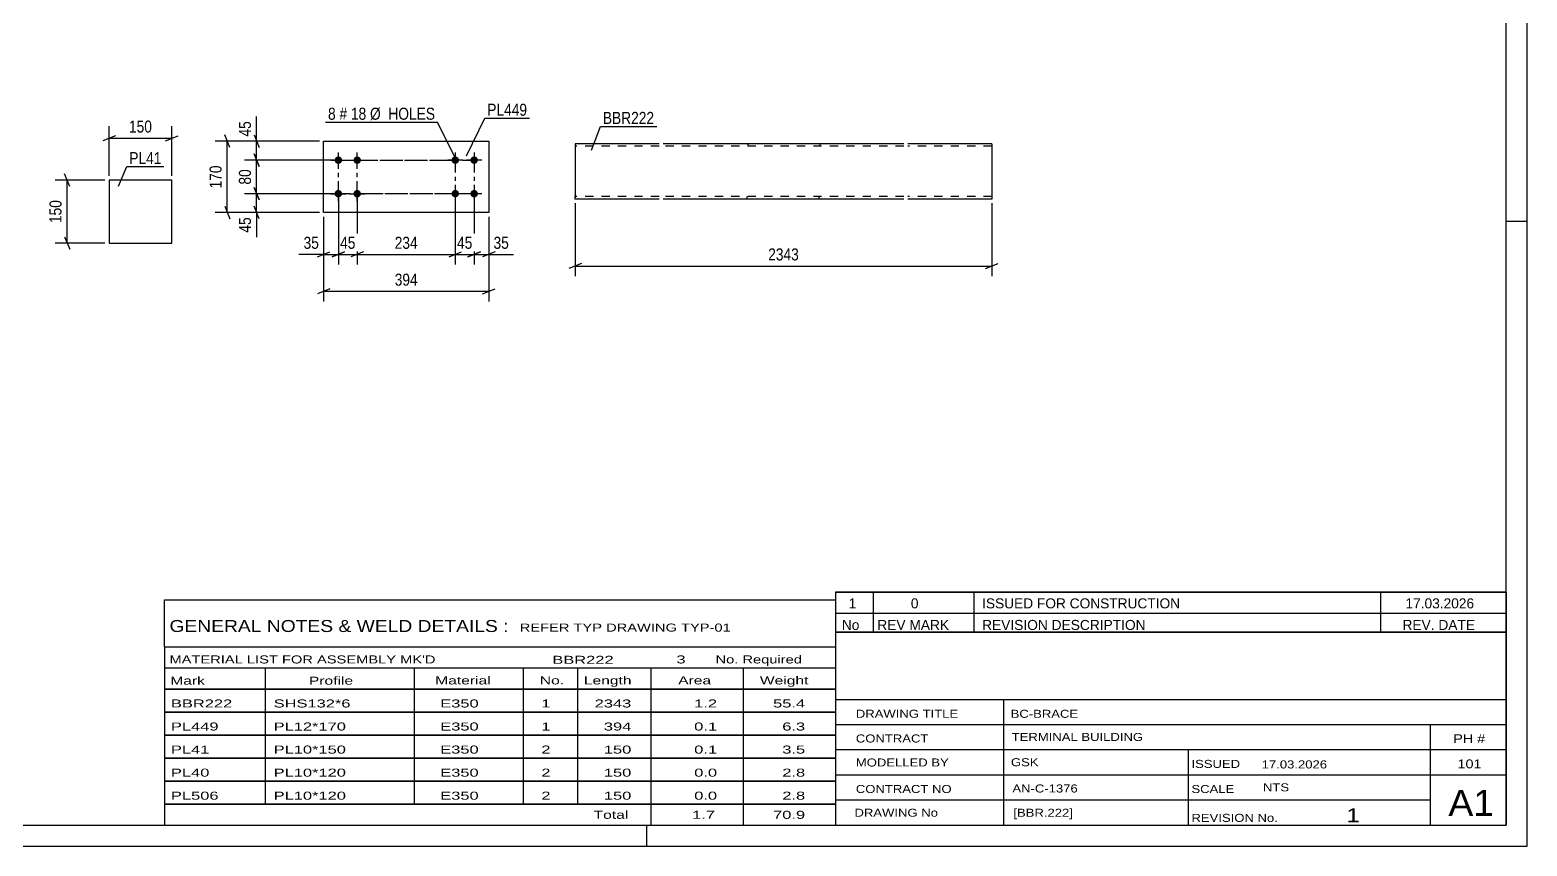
# Model space of a CAD drawing. Header units: millimetres. Extents: x 0 to 594, y 0 to 420.
# Drawn here: x 236.9 to 594, y 0 to 194.7 of the extents above; entities that cross this region are included whole.
import ezdxf

# ---------------------------------------------------------------- set-up
doc = ezdxf.new("R2010")
doc.units = ezdxf.units.MM
doc.linetypes.add('DXK_LINE_DOT2', pattern=[3.9198, 1.9599, -1.9599])
doc.linetypes.add('DXK_LINE_DOT3', pattern=[5.9187, 2.979, -0.9799, 0.9799, -0.9799])
doc.styles.add('Arial Narrow', font='ARIALN.TTF', dxfattribs={"height": 0.2})

# ---------------------------------------------------------------- blocks, each defined once
blk = doc.blocks.new('Unknown-581589913-1129')
at = {"color": 5, "linetype": 'Continuous'}
for p, q in [((594, 0), (594, 420)), ((589, 5), (589, 415)), ((594, 149), (589, 149)), ((5, 5), (589, 5)), ((384, 0), (384, 5)), ((0, 0), (594, 0))]:
    blk.add_line(p, q, dxfattribs=at)
blk = doc.blocks.new('Bolt-581589913-4050 - 4048')
at = {"linetype": 'Continuous'}
for points in [[(338.33, 162.72, -1), (338.33, 164.52, -1)], [(342.83, 162.72, -1), (342.83, 164.52, -1)], [(338.33, 154.72, -1), (338.33, 156.52, -1)], [(342.83, 154.72, -1), (342.83, 156.52, -1)]]:
    blk.add_hatch(color=1, dxfattribs=at).paths.add_polyline_path(points)
at = {"color": 1, "linetype": 'Continuous'}
for p, q in [((338.33, 165.42), (338.33, 161.82)), ((342.83, 165.42), (342.83, 161.82)), ((340.13, 163.62), (336.53, 163.62)), ((344.63, 163.62), (341.03, 163.62)), ((338.33, 157.42), (338.33, 153.82)), ((342.83, 157.42), (342.83, 153.82)), ((340.13, 155.62), (336.53, 155.62)), ((344.63, 155.62), (341.03, 155.62))]:
    blk.add_line(p, q, dxfattribs=at)
blk = doc.blocks.new('Part-581589913-4049 - 4048')
at = {"color": 2, "linetype": 'Continuous'}
for p, q in [((306.93, 168.12), (346.33, 168.12)), ((306.93, 151.12), (306.93, 168.12)), ((346.33, 168.12), (346.33, 151.12)), ((346.33, 151.12), (306.93, 151.12))]:
    blk.add_line(p, q, dxfattribs=at)
blk = doc.blocks.new('Bolt-581589913-4051 - 4048')
at = {"linetype": 'Continuous'}
for points in [[(310.43, 164.52, -1), (310.43, 162.72, -1)], [(314.93, 164.52, -1), (314.93, 162.72, -1)], [(310.43, 156.52, -1), (310.43, 154.72, -1)], [(314.93, 156.52, -1), (314.93, 154.72, -1)]]:
    blk.add_hatch(color=1, dxfattribs=at).paths.add_polyline_path(points)
at = {"color": 1, "linetype": 'Continuous'}
for p, q in [((310.43, 161.82), (310.43, 165.42)), ((314.93, 161.82), (314.93, 165.42)), ((308.63, 163.62), (312.23, 163.62)), ((313.13, 163.62), (316.73, 163.62)), ((310.43, 153.82), (310.43, 157.42)), ((314.93, 153.82), (314.93, 157.42)), ((308.63, 155.62), (312.23, 155.62)), ((313.13, 155.62), (316.73, 155.62))]:
    blk.add_line(p, q, dxfattribs=at)
blk = doc.blocks.new('Part-581589913-2402 - 2396')
at = {"color": 2, "linetype": 'Continuous'}
for p, q in [((270.74, 158.85), (255.74, 158.85)), ((255.74, 158.85), (255.74, 143.85)), ((270.74, 143.85), (270.74, 158.85)), ((255.74, 143.85), (270.74, 143.85))]:
    blk.add_line(p, q, dxfattribs=at)
blk = doc.blocks.new('Part-581589913-2433 - 2427')
at = {"color": 2, "linetype": 'Continuous'}
for p, q in [((386.94, 167.55), (366.94, 167.55)), ((366.94, 167.55), (366.94, 166.35)), ((366.94, 166.35), (366.94, 155.09)), ((445.32, 167.55), (387.94, 167.55)), ((466.32, 167.55), (446.32, 167.55)), ((466.32, 167.55), (466.32, 167.46)), ((466.32, 167.46), (466.32, 166.35)), ((466.32, 166.35), (466.32, 154.35)), ((366.94, 154.44), (366.94, 155.09)), ((366.94, 154.35), (366.94, 154.44)), ((386.94, 154.35), (366.94, 154.35)), ((445.32, 154.35), (387.94, 154.35)), ((466.32, 154.35), (446.32, 154.35))]:
    blk.add_line(p, q, dxfattribs=at)
at = {"color": 7, "linetype": 'DXK_LINE_DOT2'}
for p, q in [((386.94, 166.95), (366.94, 166.95)), ((445.32, 166.95), (387.94, 166.95)), ((408.11, 167.55), (408.11, 166.95)), ((425.32, 167.55), (425.32, 166.95)), ((466.32, 166.95), (446.32, 166.95)), ((466.32, 167.2), (466.32, 166.35)), ((366.94, 155.09), (366.94, 154.7)), ((366.94, 154.95), (366.94, 155)), ((386.94, 154.95), (366.94, 154.95)), ((445.32, 154.95), (387.94, 154.95)), ((407.94, 154.35), (407.94, 154.95)), ((425.15, 154.35), (425.15, 154.95)), ((466.32, 154.95), (446.32, 154.95)), ((466.32, 155), (466.32, 155.09)), ((466.32, 154.95), (466.32, 155)), ((466.32, 154.95), (466.32, 155))]:
    blk.add_line(p, q, dxfattribs=at)
blk = doc.blocks.new('Rectangle-581589913-4381 - 4048')
at = {"color": 1, "linetype": 'DXK_LINE_DOT3'}
blk.add_lwpolyline([(310.43, 163.62), (342.83, 163.62), (342.83, 155.62), (310.43, 155.62), (310.43, 163.62)], close=True, dxfattribs=at)
blk = doc.blocks.new('Rectangle-581589913-4391 - 4048')
at = {"color": 1, "linetype": 'DXK_LINE_DOT3'}
blk.add_lwpolyline([(314.93, 163.62), (338.33, 163.62), (338.33, 155.62), (314.93, 155.62), (314.93, 163.62)], close=True, dxfattribs=at)
blk = doc.blocks.new('StraightDimension-581589913-4066 - 4048')
at = {"color": 7, "linetype": 'Continuous'}
for p, q in [((342.83, 154.62), (342.83, 138.72)), ((346.33, 150.12), (346.33, 138.72)), ((341.33, 140.52), (344.33, 141.72)), ((342.83, 141.12), (346.33, 141.12)), ((347.83, 141.72), (344.83, 140.52))]:
    blk.add_line(p, q, dxfattribs=at)
at = {"color": 0}
blk.add_wipeout([(351.71, 141.87), (351.71, 146.07), (346.85, 146.07), (346.85, 141.87)], dxfattribs=at)
at = {"color": 7, "linetype": 'Continuous'}
blk.add_line((346.33, 141.12), (352.23, 141.12), dxfattribs=at)
blk.add_line((346.33, 141.12), (352.23, 141.12), dxfattribs=at)
at = {"color": 3, "style": 'Arial Narrow'}
blk.add_text('35', height=2.863, dxfattribs=at).set_placement((347.45, 142.47))
blk = doc.blocks.new('StraightDimension-581589913-4106 - 4048')
at = {"color": 7, "linetype": 'Continuous'}
for p, q in [((305.93, 168.12), (281.08, 168.12)), ((284.53, 166.62), (283.33, 169.62)), ((283.93, 151.12), (283.93, 168.12)), ((305.93, 151.12), (281.08, 151.12)), ((283.33, 152.62), (284.53, 149.62))]:
    blk.add_line(p, q, dxfattribs=at)
at = {"color": 0}
blk.add_wipeout([(283.18, 162.96), (278.98, 162.96), (278.98, 156.27), (283.18, 156.27)], dxfattribs=at)
at = {"color": 3, "style": 'Arial Narrow'}
blk.add_text('170', height=2.863, rotation=90.0002, dxfattribs=at).set_placement((282.58, 156.87))
blk = doc.blocks.new('StraightDimension-581589913-4067 - 4048')
at = {"color": 7, "linetype": 'Continuous'}
for p, q in [((338.33, 154.62), (338.33, 138.72)), ((342.83, 154.62), (342.83, 138.72)), ((336.83, 140.52), (339.83, 141.72)), ((338.33, 141.12), (342.83, 141.12)), ((344.33, 141.72), (341.33, 140.52))]:
    blk.add_line(p, q, dxfattribs=at)
at = {"color": 0}
blk.add_wipeout([(343.01, 141.87), (343.01, 146.07), (338.15, 146.07), (338.15, 141.87)], dxfattribs=at)
at = {"color": 3, "style": 'Arial Narrow'}
blk.add_text('45', height=2.863, dxfattribs=at).set_placement((338.75, 142.47))
blk = doc.blocks.new('StraightDimension-581589913-4068 - 4048')
at = {"color": 7, "linetype": 'Continuous'}
for p, q in [((314.93, 154.62), (314.93, 138.72)), ((338.33, 154.62), (338.33, 138.72)), ((316.43, 141.72), (313.43, 140.52)), ((314.93, 141.12), (338.33, 141.12)), ((336.83, 140.52), (339.83, 141.72))]:
    blk.add_line(p, q, dxfattribs=at)
at = {"color": 0}
blk.add_wipeout([(329.97, 141.87), (329.97, 146.07), (323.28, 146.07), (323.28, 141.87)], dxfattribs=at)
at = {"color": 3, "style": 'Arial Narrow'}
blk.add_text('234', height=2.863, dxfattribs=at).set_placement((323.88, 142.47))
blk = doc.blocks.new('StraightDimension-581589913-4069 - 4048')
at = {"color": 7, "linetype": 'Continuous'}
for p, q in [((310.43, 154.62), (310.43, 138.72)), ((314.93, 154.62), (314.93, 138.72)), ((308.93, 140.52), (311.93, 141.72)), ((310.43, 141.12), (314.93, 141.12)), ((316.43, 141.72), (313.43, 140.52))]:
    blk.add_line(p, q, dxfattribs=at)
at = {"color": 0}
blk.add_wipeout([(315.1, 141.87), (315.1, 146.07), (310.25, 146.07), (310.25, 141.87)], dxfattribs=at)
at = {"color": 3, "style": 'Arial Narrow'}
blk.add_text('45', height=2.863, dxfattribs=at).set_placement((310.85, 142.47))
blk = doc.blocks.new('StraightDimension-581589913-4070 - 4048')
at = {"color": 7, "linetype": 'Continuous'}
for p, q in [((310.43, 154.62), (310.43, 138.72)), ((306.93, 150.12), (306.93, 138.72)), ((305.43, 140.52), (308.43, 141.72)), ((306.93, 141.12), (310.43, 141.12)), ((311.93, 141.72), (308.93, 140.52))]:
    blk.add_line(p, q, dxfattribs=at)
at = {"color": 0}
blk.add_wipeout([(306.4, 141.87), (306.4, 146.07), (301.54, 146.07), (301.54, 141.87)], dxfattribs=at)
at = {"color": 7, "linetype": 'Continuous'}
blk.add_line((306.93, 141.12), (301.02, 141.12), dxfattribs=at)
blk.add_line((306.93, 141.12), (301.02, 141.12), dxfattribs=at)
at = {"color": 3, "style": 'Arial Narrow'}
blk.add_text('35', height=2.863, dxfattribs=at).set_placement((302.14, 142.47))
blk = doc.blocks.new('StraightDimension-581589913-4086 - 4048')
at = {"color": 7, "linetype": 'Continuous'}
for p, q in [((306.93, 150.12), (306.93, 129.93)), ((346.33, 150.12), (346.33, 129.93)), ((308.43, 132.93), (305.43, 131.73)), ((306.93, 132.33), (346.33, 132.33)), ((344.83, 131.73), (347.83, 132.93))]:
    blk.add_line(p, q, dxfattribs=at)
at = {"color": 0}
blk.add_wipeout([(329.97, 133.08), (329.97, 137.28), (323.28, 137.28), (323.28, 133.08)], dxfattribs=at)
at = {"color": 3, "style": 'Arial Narrow'}
blk.add_text('394', height=2.863, dxfattribs=at).set_placement((323.88, 133.68))
blk = doc.blocks.new('StraightDimension-581589913-4090 - 4048')
at = {"color": 7, "linetype": 'Continuous'}
for p, q in [((305.93, 168.12), (288.08, 168.12)), ((290.33, 169.62), (291.53, 166.62)), ((290.93, 163.62), (290.93, 168.12)), ((291.53, 162.12), (290.33, 165.12)), ((309.43, 163.62), (288.08, 163.62))]:
    blk.add_line(p, q, dxfattribs=at)
at = {"color": 0}
blk.add_wipeout([(290.18, 173.5), (285.98, 173.5), (285.98, 168.64), (290.18, 168.64)], dxfattribs=at)
at = {"color": 7, "linetype": 'Continuous'}
blk.add_line((290.93, 168.12), (290.93, 174.02), dxfattribs=at)
blk.add_line((290.93, 168.12), (290.93, 174.02), dxfattribs=at)
at = {"color": 3, "style": 'Arial Narrow'}
blk.add_text('45', height=2.863, rotation=90.0002, dxfattribs=at).set_placement((289.58, 169.24))
blk = doc.blocks.new('StraightDimension-581589913-4091 - 4048')
at = {"color": 7, "linetype": 'Continuous'}
for p, q in [((290.33, 165.12), (291.53, 162.12)), ((309.43, 163.62), (288.08, 163.62)), ((290.93, 155.62), (290.93, 163.62)), ((309.43, 155.62), (288.08, 155.62)), ((291.53, 154.12), (290.33, 157.12))]:
    blk.add_line(p, q, dxfattribs=at)
at = {"color": 0}
blk.add_wipeout([(290.18, 162.04), (285.98, 162.04), (285.98, 157.19), (290.18, 157.19)], dxfattribs=at)
at = {"color": 3, "style": 'Arial Narrow'}
blk.add_text('80', height=2.863, rotation=90.0002, dxfattribs=at).set_placement((289.58, 157.79))
blk = doc.blocks.new('StraightDimension-581589913-4092 - 4048')
at = {"color": 7, "linetype": 'Continuous'}
for p, q in [((309.43, 155.62), (288.08, 155.62)), ((290.33, 157.12), (291.53, 154.12)), ((290.93, 151.12), (290.93, 155.62)), ((305.93, 151.12), (288.08, 151.12)), ((291.53, 149.62), (290.33, 152.62))]:
    blk.add_line(p, q, dxfattribs=at)
at = {"color": 0}
blk.add_wipeout([(290.18, 150.59), (285.98, 150.59), (285.98, 145.73), (290.18, 145.73)], dxfattribs=at)
at = {"color": 7, "linetype": 'Continuous'}
blk.add_line((290.93, 151.12), (290.93, 145.21), dxfattribs=at)
blk.add_line((290.93, 151.12), (290.93, 145.21), dxfattribs=at)
at = {"color": 3, "style": 'Arial Narrow'}
blk.add_text('45', height=2.863, rotation=90.0002, dxfattribs=at).set_placement((289.58, 146.33))
blk = doc.blocks.new('StraightDimension-581589913-2404 - 2396')
at = {"color": 7, "linetype": 'Continuous'}
for p, q in [((255.74, 159.85), (255.74, 171.7)), ((270.74, 159.85), (270.74, 171.7)), ((257.24, 169.45), (254.24, 168.25)), ((255.74, 168.85), (270.74, 168.85)), ((269.24, 168.25), (272.24, 169.45))]:
    blk.add_line(p, q, dxfattribs=at)
at = {"color": 0}
blk.add_wipeout([(266.58, 169.6), (266.58, 173.8), (259.89, 173.8), (259.89, 169.6)], dxfattribs=at)
at = {"color": 3, "style": 'Arial Narrow'}
blk.add_text('150', height=2.863, dxfattribs=at).set_placement((260.49, 170.2))
blk = doc.blocks.new('StraightDimension-581589913-2415 - 2396')
at = {"color": 7, "linetype": 'Continuous'}
for p, q in [((254.74, 158.85), (242.89, 158.85)), ((246.34, 157.35), (245.14, 160.35)), ((245.74, 143.85), (245.74, 158.85)), ((254.74, 143.85), (242.89, 143.85)), ((245.14, 145.35), (246.34, 142.35))]:
    blk.add_line(p, q, dxfattribs=at)
at = {"color": 0}
blk.add_wipeout([(244.99, 154.7), (240.79, 154.7), (240.79, 148.01), (244.99, 148.01)], dxfattribs=at)
at = {"color": 3, "style": 'Arial Narrow'}
blk.add_text('150', height=2.863, rotation=90.0002, dxfattribs=at).set_placement((244.39, 148.61))
blk = doc.blocks.new('StraightDimension-581589913-2440 - 2427')
at = {"color": 7, "linetype": 'Continuous'}
for p, q in [((366.94, 153.35), (366.94, 135.95)), ((466.32, 153.35), (466.32, 135.95)), ((368.44, 138.95), (365.44, 137.75)), ((366.94, 138.35), (466.32, 138.35)), ((464.82, 137.75), (467.82, 138.95))]:
    blk.add_line(p, q, dxfattribs=at)
at = {"color": 0}
blk.add_wipeout([(420.88, 139.1), (420.88, 143.3), (412.37, 143.3), (412.37, 139.1)], dxfattribs=at)
at = {"color": 3, "style": 'Arial Narrow'}
blk.add_text('2343', height=2.863, dxfattribs=at).set_placement((412.97, 139.7))
blk = doc.blocks.new('Unknown-581589913-4639')
at = {"color": 7, "linetype": 'Continuous'}
for p, q in [((429, 51.05), (429, 5)), ((429, 51.05), (589, 51.05)), ((589, 51), (589, 5)), ((429, 35), (589, 35)), ((469.14, 35), (469.14, 5)), ((429, 29), (589, 29)), ((571, 5.05), (571, 29.05)), ((429, 23), (589, 23)), ((513.14, 23), (513.14, 5)), ((429, 17), (589, 17)), ((429, 11), (571, 11)), ((429, 5), (589, 5))]:
    blk.add_line(p, q, dxfattribs=at)
at = {"color": 7, "style": 'Arial Narrow'}
for s, height, width, p in [('DRAWING TITLE', 1.9089, 1.425378, (433.88, 30.61)), ('BC-BRACE', 1.909, 1.425378, (470.81, 30.59)), ('CONTRACT', 1.909, 1.425378, (433.88, 24.71)), ('TERMINAL BUILDING', 1.9089, 1.425378, (471.06, 25.07)), ('MODELLED BY', 1.9089, 1.425378, (433.88, 18.98)), ('GSK', 1.909, 1.425378, (470.88, 19.04)), ('ISSUED', 1.909, 1.425378, (513.94, 18.64)), ('17.03.2026', 1.909, 1.425378, (530.69, 18.52)), ('CONTRACT NO', 1.9089, 1.425378, (433.88, 12.66)), ('AN-C-1376', 1.909, 1.425378, (471.23, 12.78)), ('SCALE', 1.909, 1.425378, (513.94, 12.65)), ('A1', 6.204, 1.25, (575.24, 7.2)), ('DRAWING No', 1.909, 1.425378, (433.56, 7)), ('[BBR.222]', 1.909, 1.425378, (471.46, 6.99)), ('REVISION No.', 1.9089, 1.425378, (513.94, 5.77)), ('1', 3.34, 1.5, (550.91, 5.68))]:
    blk.add_text(s, height=height, dxfattribs=dict(at, width=width)).set_placement(p)
at = {"color": 7, "linetype": 'Continuous', "style": 'Arial Narrow'}
for s, height, width, p in [('PH #', 2.1, 1.42538, (576.4, 24.55)), ('101', 2.1, 1.42538, (577.41, 18.55)), ('NTS', 1.909, 1.425378, (531, 13.05))]:
    blk.add_text(s, height=height, dxfattribs=dict(at, width=width)).set_placement(p)
blk = doc.blocks.new('Unknown-581589913-4640')
at = {"color": 7, "linetype": 'Continuous'}
for p, q in [((429, 60.55), (589, 60.55)), ((589, 60.55), (429, 60.55)), ((429, 60.55), (429, 55.55)), ((438, 60.55), (438, 55.55)), ((462, 60.55), (462, 55.55)), ((559, 60.55), (559, 55.55)), ((589, 60.55), (589, 55.55)), ((429, 55.55), (589, 55.55)), ((429, 55.55), (429, 51.05)), ((429, 55.55), (589, 55.55)), ((438, 55.55), (438, 51.05)), ((462, 55.55), (462, 51.05)), ((559, 55.55), (559, 51.05)), ((589, 55.55), (589, 51.05)), ((589, 51.05), (429, 51.05))]:
    blk.add_line(p, q, dxfattribs=at)
at = {"color": 7, "linetype": 'Continuous', "style": 'Arial Narrow'}
for s, height, width, p in [('1', 2.39, 1.196471, (432.16, 56.7)), ('0', 2.39, 1.196471, (447, 56.7)), ('ISSUED FOR CONSTRUCTION', 2.3861, 1.196471, (464, 56.7)), ('17.03.2026', 2.386, 1.196471, (565, 56.7)), ('No', 2.386, 1.2, (430.54, 51.55)), ('REV MARK', 2.386, 1.2, (439, 51.55)), ('REVISION DESCRIPTION', 2.3861, 1.2, (464, 51.55)), ('REV. DATE', 2.386, 1.2, (564.28, 51.55))]:
    blk.add_text(s, height=height, dxfattribs=dict(at, width=width)).set_placement(p)
blk = doc.blocks.new('Unknown-581589913-4641')
at = {"color": 7, "linetype": 'Continuous'}
for p, q in [((269, 58.75), (429, 58.75)), ((269, 47.5), (269, 58.75)), ((429, 58.75), (429, 47.5)), ((269, 47.5), (429, 47.5)), ((269, 47.5), (269, 42.5)), ((429, 47.5), (429, 42.5)), ((269, 42.5), (429, 42.5)), ((269, 42.5), (269, 37.5)), ((293, 42.5), (293, 37.5)), ((328.5, 42.5), (328.5, 37.5)), ((354.5, 42.5), (354.5, 37.5)), ((367.5, 42.5), (367.5, 37.5)), ((385, 42.5), (385, 37.5)), ((407, 42.5), (407, 37.5)), ((429, 42.5), (429, 37.5)), ((269, 37.5), (429, 37.5)), ((269, 37.45), (269, 32.05)), ((269, 37.45), (429, 37.45)), ((293, 37.5), (293, 32)), ((328.5, 37.5), (328.5, 32)), ((354.5, 37.5), (354.5, 32)), ((367.5, 37.5), (367.5, 32)), ((385, 37.5), (385, 32)), ((407, 37.5), (407, 32)), ((429, 37.45), (429, 32.05)), ((269, 32.05), (429, 32.05)), ((269, 31.95), (269, 26.55)), ((269, 31.95), (429, 31.95)), ((293, 32), (293, 26.5)), ((328.5, 32), (328.5, 26.5)), ((354.5, 32), (354.5, 26.5)), ((367.5, 32), (367.5, 26.5)), ((385, 32), (385, 26.5)), ((407, 32), (407, 26.5)), ((429, 31.95), (429, 26.55)), ((269, 26.55), (429, 26.55)), ((269, 26.45), (269, 21.05)), ((269, 26.45), (429, 26.45)), ((293, 26.5), (293, 21)), ((328.5, 26.5), (328.5, 21)), ((354.5, 26.5), (354.5, 21)), ((367.5, 26.5), (367.5, 21)), ((385, 26.5), (385, 21)), ((407, 26.5), (407, 21)), ((429, 26.45), (429, 21.05)), ((269, 21.05), (429, 21.05)), ((269, 20.95), (269, 15.55)), ((269, 20.95), (429, 20.95)), ((293, 21), (293, 15.5)), ((328.5, 21), (328.5, 15.5)), ((354.5, 21), (354.5, 15.5)), ((367.5, 21), (367.5, 15.5)), ((385, 21), (385, 15.5)), ((407, 21), (407, 15.5)), ((429, 20.95), (429, 15.55)), ((269, 15.55), (429, 15.55)), ((269, 15.45), (269, 10.05)), ((269, 15.45), (429, 15.45)), ((293, 15.5), (293, 10)), ((328.5, 15.5), (328.5, 10)), ((354.5, 15.5), (354.5, 10)), ((367.5, 15.5), (367.5, 10)), ((385, 15.5), (385, 10)), ((407, 15.5), (407, 10)), ((429, 15.45), (429, 10.05)), ((269, 10.05), (429, 10.05)), ((269, 10), (429, 10)), ((269, 10), (269, 5)), ((385, 10), (385, 5)), ((407, 10), (407, 5)), ((429, 10), (429, 5)), ((269, 5), (429, 5))]:
    blk.add_line(p, q, dxfattribs=at)
at = {"color": 7, "style": 'Arial Narrow'}
for s, height, width, p in [('GENERAL NOTES & WELD DETAILS :', 2.8633, 1.4, (270.15, 51.06)), ('REFER TYP DRAWING TYP-01', 1.9089, 1.6, (353.7, 51.16)), ("MATERIAL LIST FOR ASSEMBLY MK'D", 1.9089, 1.6, (270.15, 43.56)), ('BBR222', 1.909, 1.794707, (361.48, 43.47)), ('3', 1.91, 1.794707, (391.08, 43.56)), ('No. Required', 1.9089, 1.6, (400.41, 43.56)), ('Mark', 1.909, 1.7, (270.34, 38.5)), ('Profile', 1.909, 1.7, (303.41, 38.5)), ('Material', 1.909, 1.7, (333.54, 38.56)), ('No.', 1.909, 1.7, (358.5, 38.56)), ('Length', 1.909, 1.7, (369, 38.56)), ('Area', 1.909, 1.7, (391.5, 38.56)), ('Weight', 1.909, 1.7, (411, 38.56))]:
    blk.add_text(s, height=height, dxfattribs=dict(at, width=width)).set_placement(p)
at = {"color": 7, "linetype": 'Continuous', "style": 'Arial Narrow'}
for s, height, width, p in [('BBR222', 1.909, 1.794707, (270.5, 33.06)), ('SHS132*6', 1.909, 1.794707, (295, 33.06)), ('E350', 1.909, 1.794707, (334.74, 33.06)), ('1', 1.91, 1.794707, (358.86, 33.06)), ('2343', 1.909, 1.794707, (371.58, 33.06)), ('1.2', 1.909, 1.794707, (395.32, 33.06)), ('55.4', 1.909, 1.794707, (414.14, 33.06)), ('PL449', 1.909, 1.794707, (270.5, 27.56)), ('PL12*170', 1.909, 1.794707, (295, 27.56)), ('E350', 1.909, 1.794707, (334.74, 27.56)), ('1', 1.91, 1.794707, (358.86, 27.56)), ('394', 1.909, 1.794707, (373.77, 27.56)), ('0.1', 1.909, 1.794707, (395.32, 27.56)), ('6.3', 1.909, 1.794707, (416.33, 27.56)), ('PL41', 1.909, 1.794707, (270.5, 22.06)), ('PL10*150', 1.909, 1.794707, (295, 22.06)), ('E350', 1.909, 1.794707, (334.74, 22.06)), ('2', 1.91, 1.794707, (358.86, 22.06)), ('150', 1.909, 1.794707, (373.77, 22.06)), ('0.1', 1.909, 1.794707, (395.32, 22.06)), ('3.5', 1.909, 1.794707, (416.33, 22.06)), ('PL40', 1.909, 1.794707, (270.5, 16.56)), ('PL10*120', 1.909, 1.794707, (295, 16.56)), ('E350', 1.909, 1.794707, (334.74, 16.56)), ('2', 1.91, 1.794707, (358.86, 16.56)), ('150', 1.909, 1.794707, (373.77, 16.56)), ('0.0', 1.909, 1.794707, (395.32, 16.56)), ('2.8', 1.909, 1.794707, (416.33, 16.56)), ('PL506', 1.909, 1.794707, (270.5, 11.06)), ('PL10*120', 1.909, 1.794707, (295, 11.06)), ('E350', 1.909, 1.794707, (334.74, 11.06)), ('2', 1.91, 1.794707, (358.86, 11.06)), ('150', 1.909, 1.794707, (373.77, 11.06)), ('0.0', 1.909, 1.794707, (395.32, 11.06)), ('2.8', 1.909, 1.794707, (416.33, 11.06)), ('Total', 1.909, 1.7, (371.33, 6.5)), ('1.7', 1.909, 1.794707, (394.83, 6.5)), ('70.9', 1.909, 1.794707, (414.14, 6.5))]:
    blk.add_text(s, height=height, dxfattribs=dict(at, width=width)).set_placement(p)
blk = doc.blocks.new('MarkSet-581589913-4299 - 4048')
at = {"color": 0}
blk.add_wipeout([(309.8, 173.26), (309.8, 176.26), (307.97, 176.26), (307.97, 173.26)], dxfattribs=at)
blk.add_wipeout([(309.8, 173.26), (309.8, 176.26), (307.97, 176.26), (307.97, 173.26)], dxfattribs=at)
blk.add_wipeout([(312.53, 173.26), (312.53, 176.26), (310.7, 176.26), (310.7, 173.26)], dxfattribs=at)
blk.add_wipeout([(312.53, 173.26), (312.53, 176.26), (310.7, 176.26), (310.7, 173.26)], dxfattribs=at)
at = {"color": 3, "style": 'Arial Narrow'}
blk.add_text('8', height=2.86, dxfattribs=at).set_placement((307.97, 173.26))
at = {"color": 0}
blk.add_wipeout([(317.09, 173.26), (317.09, 176.26), (313.43, 176.26), (313.43, 173.26)], dxfattribs=at)
blk.add_wipeout([(317.09, 173.26), (317.09, 176.26), (313.43, 176.26), (313.43, 173.26)], dxfattribs=at)
at = {"color": 3, "style": 'Arial Narrow'}
blk.add_text('#', height=2.86, dxfattribs=at).set_placement((310.7, 173.26))
at = {"color": 0}
blk.add_wipeout([(333.51, 173.26), (333.51, 176.26), (317.99, 176.26), (317.99, 173.26)], dxfattribs=at)
blk.add_wipeout([(333.51, 173.26), (333.51, 176.26), (317.99, 176.26), (317.99, 173.26)], dxfattribs=at)
at = {"color": 7, "linetype": 'Continuous'}
for p in [(307.37, 172.66), (338.71, 163.4)]:
    blk.add_line(p, (334.11, 172.66), dxfattribs=at)
at = {"color": 3, "style": 'Arial Narrow'}
for s, p in [('18', (313.43, 173.26)), ('Ø  HOLES', (317.99, 173.26))]:
    blk.add_text(s, height=2.863, dxfattribs=at).set_placement(p)
blk = doc.blocks.new('Mark-581589913-4141 - 4048')
at = {"color": 0}
blk.add_wipeout([(355.47, 174.21), (355.47, 177.21), (345.96, 177.21), (345.96, 174.21)], dxfattribs=at)
blk.add_wipeout([(355.47, 174.21), (355.47, 177.21), (345.96, 177.21), (345.96, 174.21)], dxfattribs=at)
at = {"color": 30, "linetype": 'Continuous'}
for p, q in [((340.98, 164.64), (345.36, 173.61)), ((345.36, 173.61), (356.07, 173.61))]:
    blk.add_line(p, q, dxfattribs=at)
at = {"color": 3, "style": 'Arial Narrow'}
blk.add_text('PL449', height=2.863, dxfattribs=at).set_placement((345.96, 174.21))
blk = doc.blocks.new('Mark-581589913-2398 - 2396')
at = {"color": 0}
blk.add_wipeout([(268.24, 162.67), (268.24, 165.67), (260.57, 165.67), (260.57, 162.67)], dxfattribs=at)
blk.add_wipeout([(268.24, 162.67), (268.24, 165.67), (260.57, 165.67), (260.57, 162.67)], dxfattribs=at)
at = {"color": 30, "linetype": 'Continuous'}
for p, q in [((258.01, 157.39), (259.97, 162.07)), ((259.97, 162.07), (268.84, 162.07))]:
    blk.add_line(p, q, dxfattribs=at)
at = {"color": 3, "style": 'Arial Narrow'}
blk.add_text('PL41', height=2.863, dxfattribs=at).set_placement((260.57, 162.67))
blk = doc.blocks.new('Mark-581589913-2429 - 2427')
at = {"color": 0}
blk.add_wipeout([(385.77, 172.26), (385.77, 175.26), (373.53, 175.26), (373.53, 172.26)], dxfattribs=at)
blk.add_wipeout([(385.77, 172.26), (385.77, 175.26), (373.53, 175.26), (373.53, 172.26)], dxfattribs=at)
at = {"color": 30, "linetype": 'Continuous'}
for p, q in [((370.8, 166.01), (372.93, 171.66)), ((372.93, 171.66), (386.37, 171.66))]:
    blk.add_line(p, q, dxfattribs=at)
at = {"color": 3, "style": 'Arial Narrow'}
blk.add_text('BBR222', height=2.863, dxfattribs=at).set_placement((373.53, 172.26))

msp = doc.modelspace()

# ---------------------------------------------------------------- block references
for name in ['Unknown-581589913-1129', 'Part-581589913-4049 - 4048', 'Bolt-581589913-4051 - 4048', 'Bolt-581589913-4050 - 4048', 'Part-581589913-2433 - 2427', 'Rectangle-581589913-4381 - 4048', 'Rectangle-581589913-4391 - 4048', 'Part-581589913-2402 - 2396', 'Unknown-581589913-4641', 'Unknown-581589913-4640', 'Unknown-581589913-4639']:
    msp.add_blockref(name, (0, 0))

# ---------------------------------------------------------------- next in the draw order: block references
for name in ['Mark-581589913-4141 - 4048', 'Mark-581589913-2429 - 2427', 'StraightDimension-581589913-2404 - 2396', 'StraightDimension-581589913-4106 - 4048', 'StraightDimension-581589913-4066 - 4048', 'StraightDimension-581589913-2440 - 2427']:
    msp.add_blockref(name, (0, 0))

# ---------------------------------------------------------------- next in the draw order: block references
for name in ['StraightDimension-581589913-4090 - 4048', 'Mark-581589913-2398 - 2396', 'StraightDimension-581589913-2415 - 2396', 'StraightDimension-581589913-4067 - 4048']:
    msp.add_blockref(name, (0, 0))

# ---------------------------------------------------------------- next in the draw order: block references
msp.add_blockref('StraightDimension-581589913-4068 - 4048', (0, 0))

# ---------------------------------------------------------------- next in the draw order: block references
msp.add_blockref('StraightDimension-581589913-4069 - 4048', (0, 0))

# ---------------------------------------------------------------- next in the draw order: block references
msp.add_blockref('StraightDimension-581589913-4070 - 4048', (0, 0))

# ---------------------------------------------------------------- next in the draw order: block references
for name in ['StraightDimension-581589913-4091 - 4048', 'StraightDimension-581589913-4086 - 4048']:
    msp.add_blockref(name, (0, 0))

# ---------------------------------------------------------------- next in the draw order: block references
for name in ['MarkSet-581589913-4299 - 4048', 'StraightDimension-581589913-4092 - 4048']:
    msp.add_blockref(name, (0, 0))

doc.saveas('drawing.dxf')
